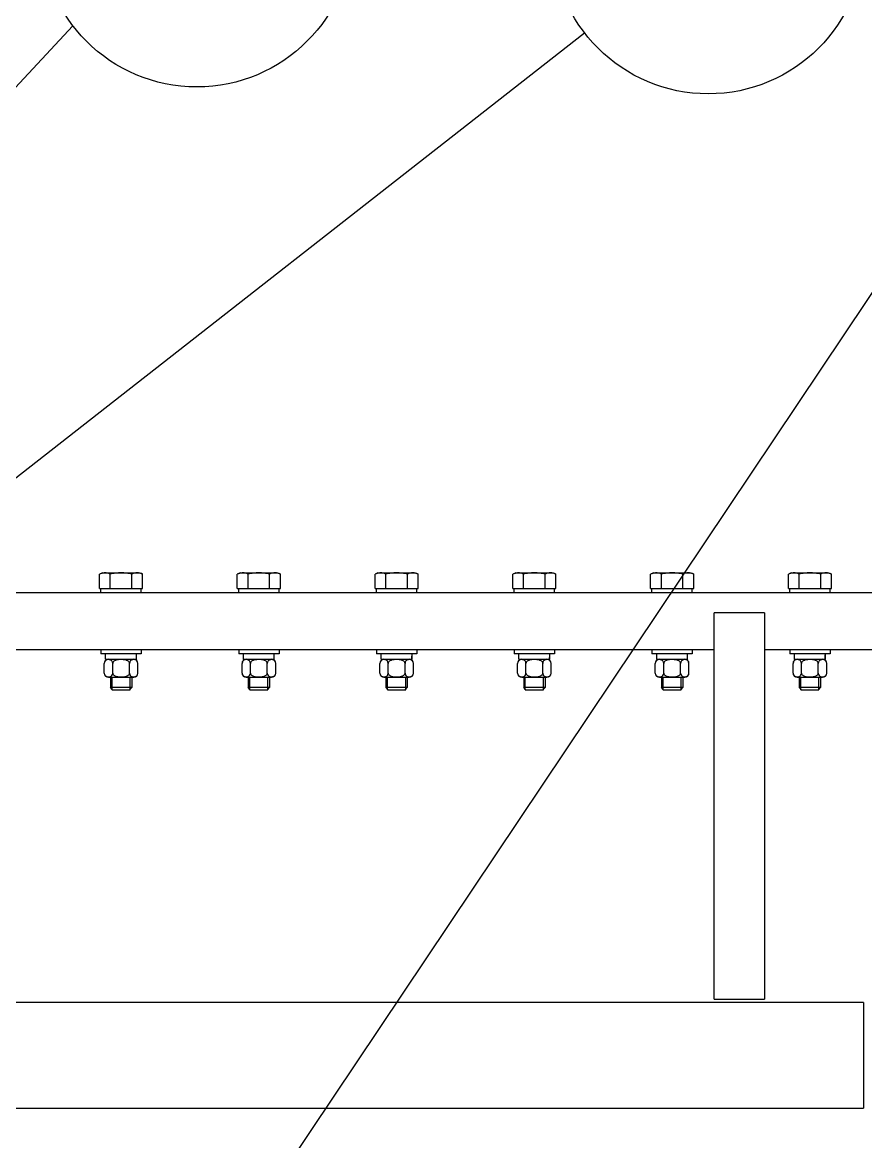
# Model space of a CAD drawing. Extents: x 54056 to 359947, y -41534 to 373650.
# Drawn here: x 80917 to 81419, y -25207 to -24541 of the extents above; entities that cross this region are included whole.
import ezdxf

# ---------------------------------------------------------------- set-up
doc = ezdxf.new("R2010")
doc.units = 0
doc.header["$LTSCALE"] = 3
doc.header["$MEASUREMENT"] = 0
doc.layers.get('0').update_dxf_attribs({"linetype": 'CONTINUOUS', "lineweight": 30})
doc.layers.add('02___PRT_ALL_AXES', color=7, linetype='CONTINUOUS')
doc.layers.add('08', color=1, linetype='CONTINUOUS')

msp = doc.modelspace()

# ---------------------------------------------------------------- linework, layer by layer
at = {"color": 1, "linetype": 'ByBlock'}
for p, q in [((80438.537, -25088.176), (80947.076, -24542.732)), ((80574.075, -25077.213), (81251.573, -24546.832)), ((80972.264, -25374.56), (81525.418, -24548.529))]:
    msp.add_line(p, q, dxfattribs=at)
at = {"color": 7, "linetype": 'Continuous'}
for p, q in [((79543.75, -24880.213), (81505.75, -24880.213)), ((80962.918, -24877.713), (80963.874, -24877.713)), ((80968.379, -24877.713), (80971.246, -24877.713)), ((80980.254, -24877.713), (80983.121, -24877.713)), ((80987.626, -24877.713), (80988.582, -24877.713)), ((81044.918, -24877.713), (81045.874, -24877.713)), ((81050.379, -24877.713), (81053.246, -24877.713)), ((81062.254, -24877.713), (81065.121, -24877.713)), ((81069.626, -24877.713), (81070.582, -24877.713)), ((81126.918, -24877.713), (81127.874, -24877.713)), ((81132.379, -24877.713), (81135.246, -24877.713)), ((81144.254, -24877.713), (81147.121, -24877.713)), ((81151.626, -24877.713), (81152.582, -24877.713)), ((81208.918, -24877.713), (81209.874, -24877.713)), ((81214.379, -24877.713), (81217.246, -24877.713)), ((81226.254, -24877.713), (81229.121, -24877.713)), ((81233.626, -24877.713), (81234.582, -24877.713)), ((81290.918, -24877.713), (81291.874, -24877.713)), ((81296.379, -24877.713), (81299.246, -24877.713)), ((81308.254, -24877.713), (81311.121, -24877.713)), ((81315.626, -24877.713), (81316.582, -24877.713)), ((81372.918, -24877.713), (81373.874, -24877.713)), ((81378.379, -24877.713), (81381.246, -24877.713)), ((81390.254, -24877.713), (81393.121, -24877.713)), ((81397.626, -24877.713), (81398.582, -24877.713)), ((81328.75, -25122.213), (81328.75, -24892.213)), ((81358.75, -24892.213), (81328.75, -24892.213)), ((81358.75, -24892.213), (81358.75, -25122.213)), ((81328.75, -24914.213), (79537.75, -24914.213)), ((81511.75, -24914.213), (81358.75, -24914.213)), ((80965.735, -24928.109), (80965.735, -24922.317)), ((80966.55, -24919.813), (80984.95, -24919.813)), ((80970.743, -24928.109), (80970.743, -24922.317)), ((80980.758, -24928.109), (80980.758, -24922.317)), ((80984.754, -24919.813), (80984.754, -24919.807)), ((80984.95, -24919.813), (80984.95, -24917.04)), ((80985.765, -24928.109), (80985.765, -24922.317)), ((81047.735, -24928.109), (81047.735, -24922.317)), ((81048.55, -24919.813), (81066.95, -24919.813)), ((81052.743, -24928.109), (81052.743, -24922.317)), ((81062.758, -24928.109), (81062.758, -24922.317)), ((81066.754, -24919.813), (81066.754, -24919.807)), ((81066.95, -24919.813), (81066.95, -24917.04)), ((81067.765, -24928.109), (81067.765, -24922.317)), ((81129.735, -24928.109), (81129.735, -24922.317)), ((81130.55, -24919.813), (81148.95, -24919.813)), ((81134.743, -24928.109), (81134.743, -24922.317)), ((81144.758, -24928.109), (81144.758, -24922.317)), ((81148.754, -24919.813), (81148.754, -24919.807)), ((81148.95, -24919.813), (81148.95, -24917.04)), ((81149.765, -24928.109), (81149.765, -24922.317)), ((81211.735, -24928.109), (81211.735, -24922.317)), ((81212.55, -24919.813), (81230.95, -24919.813)), ((81216.743, -24928.109), (81216.743, -24922.317)), ((81226.758, -24928.109), (81226.758, -24922.317)), ((81230.754, -24919.813), (81230.754, -24919.807)), ((81230.95, -24919.813), (81230.95, -24917.04)), ((81231.765, -24928.109), (81231.765, -24922.317)), ((81293.735, -24928.109), (81293.735, -24922.317)), ((81294.55, -24919.813), (81312.95, -24919.813)), ((81298.743, -24928.109), (81298.743, -24922.317)), ((81308.758, -24928.109), (81308.758, -24922.317)), ((81312.754, -24919.813), (81312.754, -24919.807)), ((81312.95, -24919.813), (81312.95, -24917.04)), ((81313.765, -24928.109), (81313.765, -24922.317)), ((81375.735, -24928.109), (81375.735, -24922.317)), ((81376.55, -24919.813), (81394.95, -24919.813)), ((81380.743, -24928.109), (81380.743, -24922.317)), ((81390.758, -24928.109), (81390.758, -24922.317)), ((81394.754, -24919.813), (81394.754, -24919.807)), ((81394.95, -24919.813), (81394.95, -24917.04)), ((81395.765, -24928.109), (81395.765, -24922.317)), ((80968.239, -24930.613), (80983.261, -24930.613)), ((80969.4, -24930.613), (80969.4, -24936.768)), ((80982.1, -24930.613), (80982.1, -24936.768)), ((81050.239, -24930.613), (81065.261, -24930.613)), ((81051.4, -24930.613), (81051.4, -24936.768)), ((81064.1, -24930.613), (81064.1, -24936.768)), ((81132.239, -24930.613), (81147.261, -24930.613)), ((81133.4, -24930.613), (81133.4, -24936.768)), ((81146.1, -24930.613), (81146.1, -24936.768)), ((81214.239, -24930.613), (81229.261, -24930.613)), ((81215.4, -24930.613), (81215.4, -24936.768)), ((81228.1, -24930.613), (81228.1, -24936.768)), ((81296.239, -24930.613), (81311.261, -24930.613)), ((81297.4, -24930.613), (81297.4, -24936.768)), ((81310.1, -24930.613), (81310.1, -24936.768)), ((81378.239, -24930.613), (81393.261, -24930.613)), ((81379.4, -24930.613), (81379.4, -24936.768)), ((81392.1, -24930.613), (81392.1, -24936.768)), ((80970.67, -24938.038), (80969.4, -24936.768)), ((80982.1, -24936.768), (80969.4, -24936.768)), ((80970.353, -24938.038), (80981.148, -24938.038)), ((80980.83, -24938.038), (80982.1, -24936.768)), ((81052.67, -24938.038), (81051.4, -24936.768)), ((81064.1, -24936.768), (81051.4, -24936.768)), ((81052.353, -24938.038), (81063.148, -24938.038)), ((81062.83, -24938.038), (81064.1, -24936.768)), ((81134.67, -24938.038), (81133.4, -24936.768)), ((81146.1, -24936.768), (81133.4, -24936.768)), ((81134.353, -24938.038), (81145.148, -24938.038)), ((81144.83, -24938.038), (81146.1, -24936.768)), ((81216.67, -24938.038), (81215.4, -24936.768)), ((81228.1, -24936.768), (81215.4, -24936.768)), ((81216.353, -24938.038), (81227.148, -24938.038)), ((81226.83, -24938.038), (81228.1, -24936.768)), ((81310.1, -24936.768), (81297.4, -24936.768)), ((81298.67, -24938.038), (81297.4, -24936.768)), ((81298.353, -24938.038), (81309.148, -24938.038)), ((81308.83, -24938.038), (81310.1, -24936.768)), ((81392.1, -24936.768), (81379.4, -24936.768)), ((81380.67, -24938.038), (81379.4, -24936.768)), ((81380.353, -24938.038), (81391.148, -24938.038)), ((81390.83, -24938.038), (81392.1, -24936.768)), ((81328.75, -25122.213), (81358.75, -25122.213)), ((81417.75, -25124.213), (80728.735, -25124.213)), ((81417.75, -25124.213), (81417.75, -25187.213)), ((80728.735, -25187.213), (81417.75, -25187.213))]:
    msp.add_line(p, q, dxfattribs=at)
at = {"color": 2, "linetype": 'Continuous'}
for p, q in [((80970.353, -24938.038), (80970.353, -24930.613)), ((80981.148, -24938.038), (80981.148, -24930.613)), ((81052.353, -24938.038), (81052.353, -24930.613)), ((81063.148, -24938.038), (81063.148, -24930.613)), ((81134.353, -24938.038), (81134.353, -24930.613)), ((81145.148, -24938.038), (81145.148, -24930.613)), ((81216.353, -24938.038), (81216.353, -24930.613)), ((81227.148, -24938.038), (81227.148, -24930.613)), ((81298.353, -24938.038), (81298.353, -24930.613)), ((81309.148, -24938.038), (81309.148, -24930.613)), ((81380.353, -24938.038), (81380.353, -24930.613)), ((81391.148, -24938.038), (81391.148, -24930.613))]:
    msp.add_line(p, q, dxfattribs=at)
at = {"color": 7, "linetype": 'Continuous'}
for centre, start, end in [((80968.239, -24922.317), 90, 179.999794), ((80983.261, -24922.317), 0, 90), ((81050.239, -24922.317), 90, 179.999794), ((81065.261, -24922.317), 0, 90), ((81132.239, -24922.317), 90, 179.999794), ((81147.261, -24922.317), 0, 90), ((81214.239, -24922.317), 90, 179.999794), ((81229.261, -24922.317), 0, 90), ((81296.239, -24922.317), 90, 179.999794), ((81311.261, -24922.317), 0, 90), ((81378.239, -24922.317), 90, 179.999794), ((81393.261, -24922.317), 0, 90), ((80968.239, -24928.109), 180.000002, 270), ((80983.261, -24928.109), 270, 359.999871), ((81050.239, -24928.109), 180.000002, 270), ((81065.261, -24928.109), 270, 359.999871), ((81132.239, -24928.109), 180.000002, 270), ((81147.261, -24928.109), 270, 359.999871), ((81214.239, -24928.109), 180.000002, 270), ((81229.261, -24928.109), 270, 359.999871), ((81296.239, -24928.109), 180.000002, 270), ((81311.261, -24928.109), 270, 359.999871), ((81378.239, -24928.109), 180.000002, 270), ((81393.261, -24928.109), 270, 359.999871)]:
    msp.add_arc(centre, 2.504, start, end, dxfattribs=at)
for centre, start_param, end_param in [((80975.75, -24916.54), 4.5058642, 4.7015192), ((81057.75, -24916.54), 4.5058642, 4.7015192), ((81139.75, -24916.54), 4.5058642, 4.7015192), ((81221.75, -24916.54), 4.5058642, 4.7015192), ((81303.75, -24916.54), 4.5058642, 4.7015192), ((81385.75, -24916.54), 4.5058642, 4.7015192), ((80975.75, -24917.04), -1.7457208, -1.5527772), ((81057.75, -24917.04), -1.7457208, -1.5527772), ((81139.75, -24917.04), -1.7457208, -1.5527772), ((81221.75, -24917.04), -1.7457208, -1.5527772), ((81303.75, -24917.04), -1.7457208, -1.5527772), ((81385.75, -24917.04), -1.7457208, -1.5527772)]:
    msp.add_ellipse(centre, major_axis=(0, 15.935), ratio=0.5773503, start_param=start_param, end_param=end_param, dxfattribs=at)
for points, knots in [([(80969.4, -24920.288), (80969.073, -24920.166), (80968.37, -24920.061), (80967.291, -24920.145), (80966.083, -24920.746), (80965.735, -24921.759), (80965.735, -24922.317)], [0, 0, 0, 0, 0.2140288, 0.4263906, 0.658478, 1, 1, 1, 1]), ([(80970.743, -24922.317), (80970.743, -24921.811), (80970.471, -24920.908), (80969.724, -24920.409), (80969.4, -24920.288)], [0, 0, 0, 0, 0.5933627, 1, 1, 1, 1]), ([(80980.758, -24922.317), (80980.758, -24922.071), (80980.598, -24921.572), (80980.066, -24921.035), (80979.414, -24920.666), (80978.473, -24920.339), (80977.24, -24920.141), (80975.751, -24920.078), (80974.261, -24920.141), (80973.028, -24920.338), (80972.087, -24920.666), (80971.435, -24921.035), (80970.902, -24921.572), (80970.743, -24922.071), (80970.743, -24922.317)], [0, 0, 0, 0, 0.0619982, 0.1243731, 0.1869244, 0.2495357, 0.3746946, 0.4999514, 0.6252133, 0.7503915, 0.8130192, 0.8755882, 0.9379929, 1, 1, 1, 1]), ([(80982.1, -24920.288), (80981.775, -24920.41), (80981.029, -24920.908), (80980.758, -24921.811), (80980.758, -24922.317)], [0, 0, 0, 0, 0.4066719, 1, 1, 1, 1]), ([(80985.765, -24922.317), (80985.765, -24921.759), (80985.417, -24920.746), (80984.209, -24920.145), (80983.13, -24920.061), (80982.427, -24920.166), (80982.1, -24920.288)], [0, 0, 0, 0, 0.3414928, 0.5735687, 0.7859444, 1, 1, 1, 1]), ([(81051.4, -24920.288), (81051.073, -24920.166), (81050.37, -24920.061), (81049.291, -24920.145), (81048.083, -24920.746), (81047.735, -24921.759), (81047.735, -24922.317)], [0, 0, 0, 0, 0.2140288, 0.4263906, 0.658478, 1, 1, 1, 1]), ([(81052.743, -24922.317), (81052.743, -24921.811), (81052.471, -24920.908), (81051.724, -24920.409), (81051.4, -24920.288)], [0, 0, 0, 0, 0.5933627, 1, 1, 1, 1]), ([(81062.758, -24922.317), (81062.758, -24922.071), (81062.598, -24921.572), (81062.066, -24921.035), (81061.414, -24920.666), (81060.473, -24920.339), (81059.24, -24920.141), (81057.751, -24920.078), (81056.261, -24920.141), (81055.028, -24920.338), (81054.087, -24920.666), (81053.435, -24921.035), (81052.902, -24921.572), (81052.743, -24922.071), (81052.743, -24922.317)], [0, 0, 0, 0, 0.0619982, 0.1243731, 0.1869244, 0.2495357, 0.3746946, 0.4999514, 0.6252133, 0.7503915, 0.8130192, 0.8755882, 0.9379929, 1, 1, 1, 1]), ([(81064.1, -24920.288), (81063.775, -24920.41), (81063.029, -24920.908), (81062.758, -24921.811), (81062.758, -24922.317)], [0, 0, 0, 0, 0.4066719, 1, 1, 1, 1]), ([(81067.765, -24922.317), (81067.765, -24921.759), (81067.417, -24920.746), (81066.209, -24920.145), (81065.13, -24920.061), (81064.427, -24920.166), (81064.1, -24920.288)], [0, 0, 0, 0, 0.3414928, 0.5735687, 0.7859444, 1, 1, 1, 1]), ([(81133.4, -24920.288), (81133.073, -24920.166), (81132.37, -24920.061), (81131.291, -24920.145), (81130.083, -24920.746), (81129.735, -24921.759), (81129.735, -24922.317)], [0, 0, 0, 0, 0.2140288, 0.4263906, 0.658478, 1, 1, 1, 1]), ([(81134.743, -24922.317), (81134.743, -24921.811), (81134.471, -24920.908), (81133.724, -24920.409), (81133.4, -24920.288)], [0, 0, 0, 0, 0.5933627, 1, 1, 1, 1]), ([(81144.758, -24922.317), (81144.758, -24922.071), (81144.598, -24921.572), (81144.066, -24921.035), (81143.414, -24920.666), (81142.473, -24920.339), (81141.24, -24920.141), (81139.751, -24920.078), (81138.261, -24920.141), (81137.028, -24920.338), (81136.087, -24920.666), (81135.435, -24921.035), (81134.902, -24921.572), (81134.743, -24922.071), (81134.743, -24922.317)], [0, 0, 0, 0, 0.0619982, 0.1243731, 0.1869244, 0.2495357, 0.3746946, 0.4999514, 0.6252133, 0.7503915, 0.8130192, 0.8755882, 0.9379929, 1, 1, 1, 1]), ([(81146.1, -24920.288), (81145.775, -24920.41), (81145.029, -24920.908), (81144.758, -24921.811), (81144.758, -24922.317)], [0, 0, 0, 0, 0.4066719, 1, 1, 1, 1]), ([(81149.765, -24922.317), (81149.765, -24921.759), (81149.417, -24920.746), (81148.209, -24920.145), (81147.13, -24920.061), (81146.427, -24920.166), (81146.1, -24920.288)], [0, 0, 0, 0, 0.3414928, 0.5735687, 0.7859444, 1, 1, 1, 1]), ([(81215.4, -24920.288), (81215.073, -24920.166), (81214.37, -24920.061), (81213.291, -24920.145), (81212.083, -24920.746), (81211.735, -24921.759), (81211.735, -24922.317)], [0, 0, 0, 0, 0.2140288, 0.4263906, 0.658478, 1, 1, 1, 1]), ([(81216.743, -24922.317), (81216.743, -24921.811), (81216.471, -24920.908), (81215.724, -24920.409), (81215.4, -24920.288)], [0, 0, 0, 0, 0.5933627, 1, 1, 1, 1]), ([(81226.758, -24922.317), (81226.758, -24922.071), (81226.598, -24921.572), (81226.066, -24921.035), (81225.414, -24920.666), (81224.473, -24920.339), (81223.24, -24920.141), (81221.751, -24920.078), (81220.261, -24920.141), (81219.028, -24920.338), (81218.087, -24920.666), (81217.435, -24921.035), (81216.902, -24921.572), (81216.743, -24922.071), (81216.743, -24922.317)], [0, 0, 0, 0, 0.0619982, 0.1243731, 0.1869244, 0.2495357, 0.3746946, 0.4999514, 0.6252133, 0.7503915, 0.8130192, 0.8755882, 0.9379929, 1, 1, 1, 1]), ([(81228.1, -24920.288), (81227.775, -24920.41), (81227.029, -24920.908), (81226.758, -24921.811), (81226.758, -24922.317)], [0, 0, 0, 0, 0.4066719, 1, 1, 1, 1]), ([(81231.765, -24922.317), (81231.765, -24921.759), (81231.417, -24920.746), (81230.209, -24920.145), (81229.13, -24920.061), (81228.427, -24920.166), (81228.1, -24920.288)], [0, 0, 0, 0, 0.3414928, 0.5735687, 0.7859444, 1, 1, 1, 1]), ([(81297.4, -24920.288), (81297.073, -24920.166), (81296.37, -24920.061), (81295.291, -24920.145), (81294.083, -24920.746), (81293.735, -24921.759), (81293.735, -24922.317)], [0, 0, 0, 0, 0.2140288, 0.4263906, 0.658478, 1, 1, 1, 1]), ([(81298.743, -24922.317), (81298.743, -24921.811), (81298.471, -24920.908), (81297.724, -24920.409), (81297.4, -24920.288)], [0, 0, 0, 0, 0.5933627, 1, 1, 1, 1]), ([(81308.758, -24922.317), (81308.758, -24922.071), (81308.598, -24921.572), (81308.066, -24921.035), (81307.414, -24920.666), (81306.473, -24920.339), (81305.24, -24920.141), (81303.751, -24920.078), (81302.261, -24920.141), (81301.028, -24920.338), (81300.087, -24920.666), (81299.435, -24921.035), (81298.902, -24921.572), (81298.743, -24922.071), (81298.743, -24922.317)], [0, 0, 0, 0, 0.0619982, 0.1243731, 0.1869244, 0.2495357, 0.3746946, 0.4999514, 0.6252133, 0.7503915, 0.8130192, 0.8755882, 0.9379929, 1, 1, 1, 1]), ([(81310.1, -24920.288), (81309.775, -24920.41), (81309.029, -24920.908), (81308.758, -24921.811), (81308.758, -24922.317)], [0, 0, 0, 0, 0.4066719, 1, 1, 1, 1]), ([(81313.765, -24922.317), (81313.765, -24921.759), (81313.417, -24920.746), (81312.209, -24920.145), (81311.13, -24920.061), (81310.427, -24920.166), (81310.1, -24920.288)], [0, 0, 0, 0, 0.3414928, 0.5735687, 0.7859444, 1, 1, 1, 1]), ([(81379.4, -24920.288), (81379.073, -24920.166), (81378.37, -24920.061), (81377.291, -24920.145), (81376.083, -24920.746), (81375.735, -24921.759), (81375.735, -24922.317)], [0, 0, 0, 0, 0.2140288, 0.4263906, 0.658478, 1, 1, 1, 1]), ([(81380.743, -24922.317), (81380.743, -24921.811), (81380.471, -24920.908), (81379.724, -24920.409), (81379.4, -24920.288)], [0, 0, 0, 0, 0.5933627, 1, 1, 1, 1]), ([(81390.758, -24922.317), (81390.758, -24922.071), (81390.598, -24921.572), (81390.066, -24921.035), (81389.414, -24920.666), (81388.473, -24920.339), (81387.24, -24920.141), (81385.751, -24920.078), (81384.261, -24920.141), (81383.028, -24920.338), (81382.087, -24920.666), (81381.435, -24921.035), (81380.902, -24921.572), (81380.743, -24922.071), (81380.743, -24922.317)], [0, 0, 0, 0, 0.0619982, 0.1243731, 0.1869244, 0.2495357, 0.3746946, 0.4999514, 0.6252133, 0.7503915, 0.8130192, 0.8755882, 0.9379929, 1, 1, 1, 1]), ([(81392.1, -24920.288), (81391.775, -24920.41), (81391.029, -24920.908), (81390.758, -24921.811), (81390.758, -24922.317)], [0, 0, 0, 0, 0.4066719, 1, 1, 1, 1]), ([(81395.765, -24922.317), (81395.765, -24921.759), (81395.417, -24920.746), (81394.209, -24920.145), (81393.13, -24920.061), (81392.427, -24920.166), (81392.1, -24920.288)], [0, 0, 0, 0, 0.3414928, 0.5735687, 0.7859444, 1, 1, 1, 1]), ([(80965.735, -24928.109), (80965.735, -24928.667), (80966.083, -24929.679), (80967.291, -24930.281), (80968.37, -24930.364), (80969.073, -24930.26), (80969.4, -24930.137)], [0, 0, 0, 0, 0.3414567, 0.5735418, 0.7859316, 1, 1, 1, 1]), ([(80969.4, -24930.137), (80969.725, -24930.016), (80970.471, -24929.518), (80970.743, -24928.614), (80970.743, -24928.109)], [0, 0, 0, 0, 0.4066668, 1, 1, 1, 1]), ([(80970.743, -24928.109), (80970.743, -24928.355), (80970.902, -24928.853), (80971.434, -24929.39), (80972.086, -24929.76), (80973.027, -24930.087), (80974.26, -24930.285), (80975.749, -24930.348), (80977.239, -24930.285), (80978.472, -24930.087), (80979.413, -24929.76), (80980.065, -24929.391), (80980.598, -24928.854), (80980.758, -24928.355), (80980.758, -24928.109)], [0, 0, 0, 0, 0.0619976, 0.1243723, 0.1869241, 0.249535, 0.3746935, 0.4999505, 0.6252127, 0.7503919, 0.8130201, 0.8755886, 0.9379912, 1, 1, 1, 1]), ([(80980.758, -24928.109), (80980.758, -24928.614), (80981.029, -24929.518), (80981.775, -24930.016), (80982.1, -24930.138)], [0, 0, 0, 0, 0.5933064, 1, 1, 1, 1]), ([(80982.1, -24930.138), (80982.427, -24930.26), (80983.13, -24930.364), (80984.209, -24930.281), (80985.417, -24929.68), (80985.765, -24928.667), (80985.765, -24928.109)], [0, 0, 0, 0, 0.2140404, 0.4264122, 0.6585092, 1, 1, 1, 1]), ([(81047.735, -24928.109), (81047.735, -24928.667), (81048.083, -24929.679), (81049.291, -24930.281), (81050.37, -24930.364), (81051.073, -24930.26), (81051.4, -24930.137)], [0, 0, 0, 0, 0.3414567, 0.5735418, 0.7859316, 1, 1, 1, 1]), ([(81051.4, -24930.137), (81051.725, -24930.016), (81052.471, -24929.518), (81052.743, -24928.614), (81052.743, -24928.109)], [0, 0, 0, 0, 0.4066668, 1, 1, 1, 1]), ([(81052.743, -24928.109), (81052.743, -24928.355), (81052.902, -24928.853), (81053.434, -24929.39), (81054.086, -24929.76), (81055.027, -24930.087), (81056.26, -24930.285), (81057.749, -24930.348), (81059.239, -24930.285), (81060.472, -24930.087), (81061.413, -24929.76), (81062.065, -24929.391), (81062.598, -24928.854), (81062.758, -24928.355), (81062.758, -24928.109)], [0, 0, 0, 0, 0.0619976, 0.1243723, 0.1869241, 0.249535, 0.3746935, 0.4999505, 0.6252127, 0.7503919, 0.8130201, 0.8755886, 0.9379912, 1, 1, 1, 1]), ([(81062.758, -24928.109), (81062.758, -24928.614), (81063.029, -24929.518), (81063.775, -24930.016), (81064.1, -24930.138)], [0, 0, 0, 0, 0.5933064, 1, 1, 1, 1]), ([(81064.1, -24930.138), (81064.427, -24930.26), (81065.13, -24930.364), (81066.209, -24930.281), (81067.417, -24929.68), (81067.765, -24928.667), (81067.765, -24928.109)], [0, 0, 0, 0, 0.2140404, 0.4264122, 0.6585092, 1, 1, 1, 1]), ([(81129.735, -24928.109), (81129.735, -24928.667), (81130.083, -24929.679), (81131.291, -24930.281), (81132.37, -24930.364), (81133.073, -24930.26), (81133.4, -24930.137)], [0, 0, 0, 0, 0.3414567, 0.5735418, 0.7859316, 1, 1, 1, 1]), ([(81133.4, -24930.137), (81133.725, -24930.016), (81134.471, -24929.518), (81134.743, -24928.614), (81134.743, -24928.109)], [0, 0, 0, 0, 0.4066668, 1, 1, 1, 1]), ([(81134.743, -24928.109), (81134.743, -24928.355), (81134.902, -24928.853), (81135.434, -24929.39), (81136.086, -24929.76), (81137.027, -24930.087), (81138.26, -24930.285), (81139.749, -24930.348), (81141.239, -24930.285), (81142.472, -24930.087), (81143.413, -24929.76), (81144.065, -24929.391), (81144.598, -24928.854), (81144.758, -24928.355), (81144.758, -24928.109)], [0, 0, 0, 0, 0.0619976, 0.1243723, 0.1869241, 0.249535, 0.3746935, 0.4999505, 0.6252127, 0.7503919, 0.8130201, 0.8755886, 0.9379912, 1, 1, 1, 1]), ([(81144.758, -24928.109), (81144.758, -24928.614), (81145.029, -24929.518), (81145.775, -24930.016), (81146.1, -24930.138)], [0, 0, 0, 0, 0.5933064, 1, 1, 1, 1]), ([(81146.1, -24930.138), (81146.427, -24930.26), (81147.13, -24930.364), (81148.209, -24930.281), (81149.417, -24929.68), (81149.765, -24928.667), (81149.765, -24928.109)], [0, 0, 0, 0, 0.2140404, 0.4264122, 0.6585092, 1, 1, 1, 1]), ([(81211.735, -24928.109), (81211.735, -24928.667), (81212.083, -24929.679), (81213.291, -24930.281), (81214.37, -24930.364), (81215.073, -24930.26), (81215.4, -24930.137)], [0, 0, 0, 0, 0.3414567, 0.5735418, 0.7859316, 1, 1, 1, 1]), ([(81215.4, -24930.137), (81215.725, -24930.016), (81216.471, -24929.518), (81216.743, -24928.614), (81216.743, -24928.109)], [0, 0, 0, 0, 0.4066668, 1, 1, 1, 1]), ([(81216.743, -24928.109), (81216.743, -24928.355), (81216.902, -24928.853), (81217.434, -24929.39), (81218.086, -24929.76), (81219.027, -24930.087), (81220.26, -24930.285), (81221.749, -24930.348), (81223.239, -24930.285), (81224.472, -24930.087), (81225.413, -24929.76), (81226.065, -24929.391), (81226.598, -24928.854), (81226.758, -24928.355), (81226.758, -24928.109)], [0, 0, 0, 0, 0.0619976, 0.1243723, 0.1869241, 0.249535, 0.3746935, 0.4999505, 0.6252127, 0.7503919, 0.8130201, 0.8755886, 0.9379912, 1, 1, 1, 1]), ([(81226.758, -24928.109), (81226.758, -24928.614), (81227.029, -24929.518), (81227.775, -24930.016), (81228.1, -24930.138)], [0, 0, 0, 0, 0.5933064, 1, 1, 1, 1]), ([(81228.1, -24930.138), (81228.427, -24930.26), (81229.13, -24930.364), (81230.209, -24930.281), (81231.417, -24929.68), (81231.765, -24928.667), (81231.765, -24928.109)], [0, 0, 0, 0, 0.2140404, 0.4264122, 0.6585092, 1, 1, 1, 1]), ([(81293.735, -24928.109), (81293.735, -24928.667), (81294.083, -24929.679), (81295.291, -24930.281), (81296.37, -24930.364), (81297.073, -24930.26), (81297.4, -24930.137)], [0, 0, 0, 0, 0.3414567, 0.5735418, 0.7859316, 1, 1, 1, 1]), ([(81297.4, -24930.137), (81297.725, -24930.016), (81298.471, -24929.518), (81298.743, -24928.614), (81298.743, -24928.109)], [0, 0, 0, 0, 0.4066668, 1, 1, 1, 1]), ([(81298.743, -24928.109), (81298.743, -24928.355), (81298.902, -24928.853), (81299.434, -24929.39), (81300.086, -24929.76), (81301.027, -24930.087), (81302.26, -24930.285), (81303.749, -24930.348), (81305.239, -24930.285), (81306.472, -24930.087), (81307.413, -24929.76), (81308.065, -24929.391), (81308.598, -24928.854), (81308.758, -24928.355), (81308.758, -24928.109)], [0, 0, 0, 0, 0.0619976, 0.1243723, 0.1869241, 0.249535, 0.3746935, 0.4999505, 0.6252127, 0.7503919, 0.8130201, 0.8755886, 0.9379912, 1, 1, 1, 1]), ([(81308.758, -24928.109), (81308.758, -24928.614), (81309.029, -24929.518), (81309.775, -24930.016), (81310.1, -24930.138)], [0, 0, 0, 0, 0.5933064, 1, 1, 1, 1]), ([(81310.1, -24930.138), (81310.427, -24930.26), (81311.13, -24930.364), (81312.209, -24930.281), (81313.417, -24929.68), (81313.765, -24928.667), (81313.765, -24928.109)], [0, 0, 0, 0, 0.2140404, 0.4264122, 0.6585092, 1, 1, 1, 1]), ([(81375.735, -24928.109), (81375.735, -24928.667), (81376.083, -24929.679), (81377.291, -24930.281), (81378.37, -24930.364), (81379.073, -24930.26), (81379.4, -24930.137)], [0, 0, 0, 0, 0.3414567, 0.5735418, 0.7859316, 1, 1, 1, 1]), ([(81379.4, -24930.137), (81379.725, -24930.016), (81380.471, -24929.518), (81380.743, -24928.614), (81380.743, -24928.109)], [0, 0, 0, 0, 0.4066668, 1, 1, 1, 1]), ([(81380.743, -24928.109), (81380.743, -24928.355), (81380.902, -24928.853), (81381.434, -24929.39), (81382.086, -24929.76), (81383.027, -24930.087), (81384.26, -24930.285), (81385.749, -24930.348), (81387.239, -24930.285), (81388.472, -24930.087), (81389.413, -24929.76), (81390.065, -24929.391), (81390.598, -24928.854), (81390.758, -24928.355), (81390.758, -24928.109)], [0, 0, 0, 0, 0.0619976, 0.1243723, 0.1869241, 0.249535, 0.3746935, 0.4999505, 0.6252127, 0.7503919, 0.8130201, 0.8755886, 0.9379912, 1, 1, 1, 1]), ([(81390.758, -24928.109), (81390.758, -24928.614), (81391.029, -24929.518), (81391.775, -24930.016), (81392.1, -24930.138)], [0, 0, 0, 0, 0.5933064, 1, 1, 1, 1]), ([(81392.1, -24930.138), (81392.427, -24930.26), (81393.13, -24930.364), (81394.209, -24930.281), (81395.417, -24929.68), (81395.765, -24928.667), (81395.765, -24928.109)], [0, 0, 0, 0, 0.2140404, 0.4264122, 0.6585092, 1, 1, 1, 1])]:
    msp.add_open_spline(points, degree=3, knots=knots, dxfattribs=at)
at = {"layer": '02___PRT_ALL_AXES', "color": 7, "linetype": 'Continuous'}
for p, q in [((80964.638, -24868.467), (80962.918, -24869.179)), ((80962.918, -24877.713), (80962.918, -24869.179)), ((80964.638, -24868.467), (80986.863, -24868.467)), ((80969.334, -24877.713), (80969.334, -24869.179)), ((80982.166, -24877.713), (80982.166, -24869.179)), ((80986.863, -24868.467), (80988.582, -24869.179)), ((80988.582, -24877.713), (80988.582, -24869.179)), ((81046.638, -24868.467), (81044.918, -24869.179)), ((81044.918, -24877.713), (81044.918, -24869.179)), ((81046.638, -24868.467), (81068.863, -24868.467)), ((81051.334, -24877.713), (81051.334, -24869.179)), ((81064.166, -24877.713), (81064.166, -24869.179)), ((81068.863, -24868.467), (81070.582, -24869.179)), ((81070.582, -24877.713), (81070.582, -24869.179)), ((81128.638, -24868.467), (81126.918, -24869.179)), ((81126.918, -24877.713), (81126.918, -24869.179)), ((81128.638, -24868.467), (81150.863, -24868.467)), ((81133.334, -24877.713), (81133.334, -24869.179)), ((81146.166, -24877.713), (81146.166, -24869.179)), ((81150.863, -24868.467), (81152.582, -24869.179)), ((81152.582, -24877.713), (81152.582, -24869.179)), ((81210.638, -24868.467), (81208.918, -24869.179)), ((81208.918, -24877.713), (81208.918, -24869.179)), ((81210.638, -24868.467), (81232.863, -24868.467)), ((81215.334, -24877.713), (81215.334, -24869.179)), ((81228.166, -24877.713), (81228.166, -24869.179)), ((81232.863, -24868.467), (81234.582, -24869.179)), ((81234.582, -24877.713), (81234.582, -24869.179)), ((81292.638, -24868.467), (81290.918, -24869.179)), ((81290.918, -24877.713), (81290.918, -24869.179)), ((81292.638, -24868.467), (81314.863, -24868.467)), ((81297.334, -24877.713), (81297.334, -24869.179)), ((81310.166, -24877.713), (81310.166, -24869.179)), ((81314.863, -24868.467), (81316.582, -24869.179)), ((81316.582, -24877.713), (81316.582, -24869.179)), ((81374.638, -24868.467), (81372.918, -24869.179)), ((81372.918, -24877.713), (81372.918, -24869.179)), ((81374.638, -24868.467), (81396.863, -24868.467)), ((81379.334, -24877.713), (81379.334, -24869.179)), ((81392.166, -24877.713), (81392.166, -24869.179)), ((81396.863, -24868.467), (81398.582, -24869.179)), ((81398.582, -24877.713), (81398.582, -24869.179)), ((80963.75, -24880.213), (80963.75, -24877.713)), ((80963.874, -24877.713), (80968.379, -24877.713)), ((80971.246, -24877.713), (80980.254, -24877.713)), ((80983.121, -24877.713), (80987.626, -24877.713)), ((80987.75, -24880.213), (80987.75, -24877.713)), ((81045.75, -24880.213), (81045.75, -24877.713)), ((81045.874, -24877.713), (81050.379, -24877.713)), ((81053.246, -24877.713), (81062.254, -24877.713)), ((81065.121, -24877.713), (81069.626, -24877.713)), ((81069.75, -24880.213), (81069.75, -24877.713)), ((81127.75, -24880.213), (81127.75, -24877.713)), ((81127.874, -24877.713), (81132.379, -24877.713)), ((81135.246, -24877.713), (81144.254, -24877.713)), ((81147.121, -24877.713), (81151.626, -24877.713)), ((81151.75, -24880.213), (81151.75, -24877.713)), ((81209.75, -24880.213), (81209.75, -24877.713)), ((81209.874, -24877.713), (81214.379, -24877.713)), ((81217.246, -24877.713), (81226.254, -24877.713)), ((81229.121, -24877.713), (81233.626, -24877.713)), ((81233.75, -24880.213), (81233.75, -24877.713)), ((81291.75, -24880.213), (81291.75, -24877.713)), ((81291.874, -24877.713), (81296.379, -24877.713)), ((81299.246, -24877.713), (81308.254, -24877.713)), ((81311.121, -24877.713), (81315.626, -24877.713)), ((81315.75, -24880.213), (81315.75, -24877.713)), ((81373.75, -24880.213), (81373.75, -24877.713)), ((81373.874, -24877.713), (81378.379, -24877.713)), ((81381.246, -24877.713), (81390.254, -24877.713)), ((81393.121, -24877.713), (81397.626, -24877.713)), ((81397.75, -24880.213), (81397.75, -24877.713)), ((80963.75, -24914.213), (80963.75, -24916.713)), ((80987.75, -24916.713), (80963.75, -24916.713)), ((80966.55, -24919.813), (80966.55, -24916.713)), ((80987.75, -24914.213), (80987.75, -24916.713)), ((81045.75, -24914.213), (81045.75, -24916.713)), ((81069.75, -24916.713), (81045.75, -24916.713)), ((81048.55, -24919.813), (81048.55, -24916.713)), ((81069.75, -24914.213), (81069.75, -24916.713)), ((81127.75, -24914.213), (81127.75, -24916.713)), ((81151.75, -24916.713), (81127.75, -24916.713)), ((81130.55, -24919.813), (81130.55, -24916.713)), ((81151.75, -24914.213), (81151.75, -24916.713)), ((81209.75, -24914.213), (81209.75, -24916.713)), ((81233.75, -24916.713), (81209.75, -24916.713)), ((81212.55, -24919.813), (81212.55, -24916.713)), ((81233.75, -24914.213), (81233.75, -24916.713)), ((81291.75, -24914.213), (81291.75, -24916.713)), ((81315.75, -24916.713), (81291.75, -24916.713)), ((81294.55, -24919.813), (81294.55, -24916.713)), ((81315.75, -24914.213), (81315.75, -24916.713)), ((81373.75, -24914.213), (81373.75, -24916.713)), ((81397.75, -24916.713), (81373.75, -24916.713)), ((81376.55, -24919.813), (81376.55, -24916.713)), ((81397.75, -24914.213), (81397.75, -24916.713))]:
    msp.add_line(p, q, dxfattribs=at)
for points, knots in [([(80964.674, -24868.622), (80964.526, -24868.653), (80963.928, -24868.796), (80963.346, -24869.002), (80962.918, -24869.179)], [0, 0, 0, 0, 0.2461746, 1, 1, 1, 1]), ([(80966.126, -24868.467), (80966.005, -24868.467), (80965.518, -24868.48), (80965.032, -24868.547), (80964.674, -24868.622)], [0, 0, 0, 0, 0.2488598, 1, 1, 1, 1]), ([(80969.334, -24869.179), (80968.817, -24868.965), (80968.025, -24868.694), (80966.939, -24868.5), (80966.396, -24868.467), (80966.126, -24868.467)], [0, 0, 0, 0, 0.5077631, 0.7551173, 1, 1, 1, 1]), ([(80975.75, -24868.467), (80974.673, -24868.467), (80972.517, -24868.601), (80970.389, -24868.961), (80969.334, -24869.179)], [0, 0, 0, 0, 0.4999515, 1, 1, 1, 1]), ([(80982.166, -24869.179), (80981.111, -24868.961), (80978.983, -24868.601), (80976.827, -24868.467), (80975.75, -24868.467)], [0, 0, 0, 0, 0.500044, 1, 1, 1, 1]), ([(80985.374, -24868.467), (80985.104, -24868.467), (80984.561, -24868.5), (80983.475, -24868.694), (80982.683, -24868.965), (80982.166, -24869.179)], [0, 0, 0, 0, 0.2448803, 0.4922326, 1, 1, 1, 1]), ([(80988.582, -24869.179), (80988.065, -24868.965), (80987.273, -24868.694), (80986.186, -24868.5), (80985.643, -24868.467), (80985.374, -24868.467)], [0, 0, 0, 0, 0.5077631, 0.7551173, 1, 1, 1, 1]), ([(81046.674, -24868.622), (81046.526, -24868.653), (81045.928, -24868.796), (81045.346, -24869.002), (81044.918, -24869.179)], [0, 0, 0, 0, 0.2461746, 1, 1, 1, 1]), ([(81048.126, -24868.467), (81048.005, -24868.467), (81047.518, -24868.48), (81047.032, -24868.547), (81046.674, -24868.622)], [0, 0, 0, 0, 0.2488598, 1, 1, 1, 1]), ([(81051.334, -24869.179), (81050.817, -24868.965), (81050.025, -24868.694), (81048.939, -24868.5), (81048.396, -24868.467), (81048.126, -24868.467)], [0, 0, 0, 0, 0.5077631, 0.7551173, 1, 1, 1, 1]), ([(81057.75, -24868.467), (81056.673, -24868.467), (81054.517, -24868.601), (81052.389, -24868.961), (81051.334, -24869.179)], [0, 0, 0, 0, 0.4999515, 1, 1, 1, 1]), ([(81064.166, -24869.179), (81063.111, -24868.961), (81060.983, -24868.601), (81058.827, -24868.467), (81057.75, -24868.467)], [0, 0, 0, 0, 0.500044, 1, 1, 1, 1]), ([(81067.374, -24868.467), (81067.104, -24868.467), (81066.561, -24868.5), (81065.475, -24868.694), (81064.683, -24868.965), (81064.166, -24869.179)], [0, 0, 0, 0, 0.2448803, 0.4922326, 1, 1, 1, 1]), ([(81070.582, -24869.179), (81070.065, -24868.965), (81069.273, -24868.694), (81068.186, -24868.5), (81067.643, -24868.467), (81067.374, -24868.467)], [0, 0, 0, 0, 0.5077631, 0.7551173, 1, 1, 1, 1]), ([(81128.674, -24868.622), (81128.526, -24868.653), (81127.928, -24868.796), (81127.346, -24869.002), (81126.918, -24869.179)], [0, 0, 0, 0, 0.2461746, 1, 1, 1, 1]), ([(81130.126, -24868.467), (81130.005, -24868.467), (81129.518, -24868.48), (81129.032, -24868.547), (81128.674, -24868.622)], [0, 0, 0, 0, 0.2488598, 1, 1, 1, 1]), ([(81133.334, -24869.179), (81132.817, -24868.965), (81132.025, -24868.694), (81130.939, -24868.5), (81130.396, -24868.467), (81130.126, -24868.467)], [0, 0, 0, 0, 0.5077631, 0.7551173, 1, 1, 1, 1]), ([(81139.75, -24868.467), (81138.673, -24868.467), (81136.517, -24868.601), (81134.389, -24868.961), (81133.334, -24869.179)], [0, 0, 0, 0, 0.4999515, 1, 1, 1, 1]), ([(81146.166, -24869.179), (81145.111, -24868.961), (81142.983, -24868.601), (81140.827, -24868.467), (81139.75, -24868.467)], [0, 0, 0, 0, 0.500044, 1, 1, 1, 1]), ([(81149.374, -24868.467), (81149.104, -24868.467), (81148.561, -24868.5), (81147.475, -24868.694), (81146.683, -24868.965), (81146.166, -24869.179)], [0, 0, 0, 0, 0.2448803, 0.4922326, 1, 1, 1, 1]), ([(81152.582, -24869.179), (81152.065, -24868.965), (81151.273, -24868.694), (81150.186, -24868.5), (81149.643, -24868.467), (81149.374, -24868.467)], [0, 0, 0, 0, 0.5077631, 0.7551173, 1, 1, 1, 1]), ([(81210.674, -24868.622), (81210.526, -24868.653), (81209.928, -24868.796), (81209.346, -24869.002), (81208.918, -24869.179)], [0, 0, 0, 0, 0.2461746, 1, 1, 1, 1]), ([(81212.126, -24868.467), (81212.005, -24868.467), (81211.518, -24868.48), (81211.032, -24868.547), (81210.674, -24868.622)], [0, 0, 0, 0, 0.2488598, 1, 1, 1, 1]), ([(81215.334, -24869.179), (81214.817, -24868.965), (81214.025, -24868.694), (81212.939, -24868.5), (81212.396, -24868.467), (81212.126, -24868.467)], [0, 0, 0, 0, 0.5077631, 0.7551173, 1, 1, 1, 1]), ([(81221.75, -24868.467), (81220.673, -24868.467), (81218.517, -24868.601), (81216.389, -24868.961), (81215.334, -24869.179)], [0, 0, 0, 0, 0.4999515, 1, 1, 1, 1]), ([(81228.166, -24869.179), (81227.111, -24868.961), (81224.983, -24868.601), (81222.827, -24868.467), (81221.75, -24868.467)], [0, 0, 0, 0, 0.500044, 1, 1, 1, 1]), ([(81231.374, -24868.467), (81231.104, -24868.467), (81230.561, -24868.5), (81229.475, -24868.694), (81228.683, -24868.965), (81228.166, -24869.179)], [0, 0, 0, 0, 0.2448803, 0.4922326, 1, 1, 1, 1]), ([(81234.582, -24869.179), (81234.065, -24868.965), (81233.273, -24868.694), (81232.186, -24868.5), (81231.643, -24868.467), (81231.374, -24868.467)], [0, 0, 0, 0, 0.5077631, 0.7551173, 1, 1, 1, 1]), ([(81292.674, -24868.622), (81292.526, -24868.653), (81291.928, -24868.796), (81291.346, -24869.002), (81290.918, -24869.179)], [0, 0, 0, 0, 0.2461746, 1, 1, 1, 1]), ([(81294.126, -24868.467), (81294.005, -24868.467), (81293.518, -24868.48), (81293.032, -24868.547), (81292.674, -24868.622)], [0, 0, 0, 0, 0.2488598, 1, 1, 1, 1]), ([(81297.334, -24869.179), (81296.817, -24868.965), (81296.025, -24868.694), (81294.939, -24868.5), (81294.396, -24868.467), (81294.126, -24868.467)], [0, 0, 0, 0, 0.5077631, 0.7551173, 1, 1, 1, 1]), ([(81303.75, -24868.467), (81302.673, -24868.467), (81300.517, -24868.601), (81298.389, -24868.961), (81297.334, -24869.179)], [0, 0, 0, 0, 0.4999515, 1, 1, 1, 1]), ([(81310.166, -24869.179), (81309.111, -24868.961), (81306.983, -24868.601), (81304.827, -24868.467), (81303.75, -24868.467)], [0, 0, 0, 0, 0.500044, 1, 1, 1, 1]), ([(81313.374, -24868.467), (81313.104, -24868.467), (81312.561, -24868.5), (81311.475, -24868.694), (81310.683, -24868.965), (81310.166, -24869.179)], [0, 0, 0, 0, 0.2448803, 0.4922326, 1, 1, 1, 1]), ([(81316.582, -24869.179), (81316.065, -24868.965), (81315.273, -24868.694), (81314.186, -24868.5), (81313.643, -24868.467), (81313.374, -24868.467)], [0, 0, 0, 0, 0.5077631, 0.7551173, 1, 1, 1, 1]), ([(81374.674, -24868.622), (81374.526, -24868.653), (81373.928, -24868.796), (81373.346, -24869.002), (81372.918, -24869.179)], [0, 0, 0, 0, 0.2461746, 1, 1, 1, 1]), ([(81376.126, -24868.467), (81376.005, -24868.467), (81375.518, -24868.48), (81375.032, -24868.547), (81374.674, -24868.622)], [0, 0, 0, 0, 0.2488598, 1, 1, 1, 1]), ([(81379.334, -24869.179), (81378.817, -24868.965), (81378.025, -24868.694), (81376.939, -24868.5), (81376.396, -24868.467), (81376.126, -24868.467)], [0, 0, 0, 0, 0.5077631, 0.7551173, 1, 1, 1, 1]), ([(81385.75, -24868.467), (81384.673, -24868.467), (81382.517, -24868.601), (81380.389, -24868.961), (81379.334, -24869.179)], [0, 0, 0, 0, 0.4999515, 1, 1, 1, 1]), ([(81392.166, -24869.179), (81391.111, -24868.961), (81388.983, -24868.601), (81386.827, -24868.467), (81385.75, -24868.467)], [0, 0, 0, 0, 0.500044, 1, 1, 1, 1]), ([(81395.374, -24868.467), (81395.104, -24868.467), (81394.561, -24868.5), (81393.475, -24868.694), (81392.683, -24868.965), (81392.166, -24869.179)], [0, 0, 0, 0, 0.2448803, 0.4922326, 1, 1, 1, 1]), ([(81398.582, -24869.179), (81398.065, -24868.965), (81397.273, -24868.694), (81396.186, -24868.5), (81395.643, -24868.467), (81395.374, -24868.467)], [0, 0, 0, 0, 0.5077631, 0.7551173, 1, 1, 1, 1])]:
    msp.add_open_spline(points, degree=3, knots=knots, dxfattribs=at)
at = {"layer": '08', "color": 1}
for centre in [(81020.772, -24486.317), (81325.269, -24490.417)]:
    msp.add_circle(centre, 92.811, dxfattribs=at)

doc.saveas('drawing.dxf')
